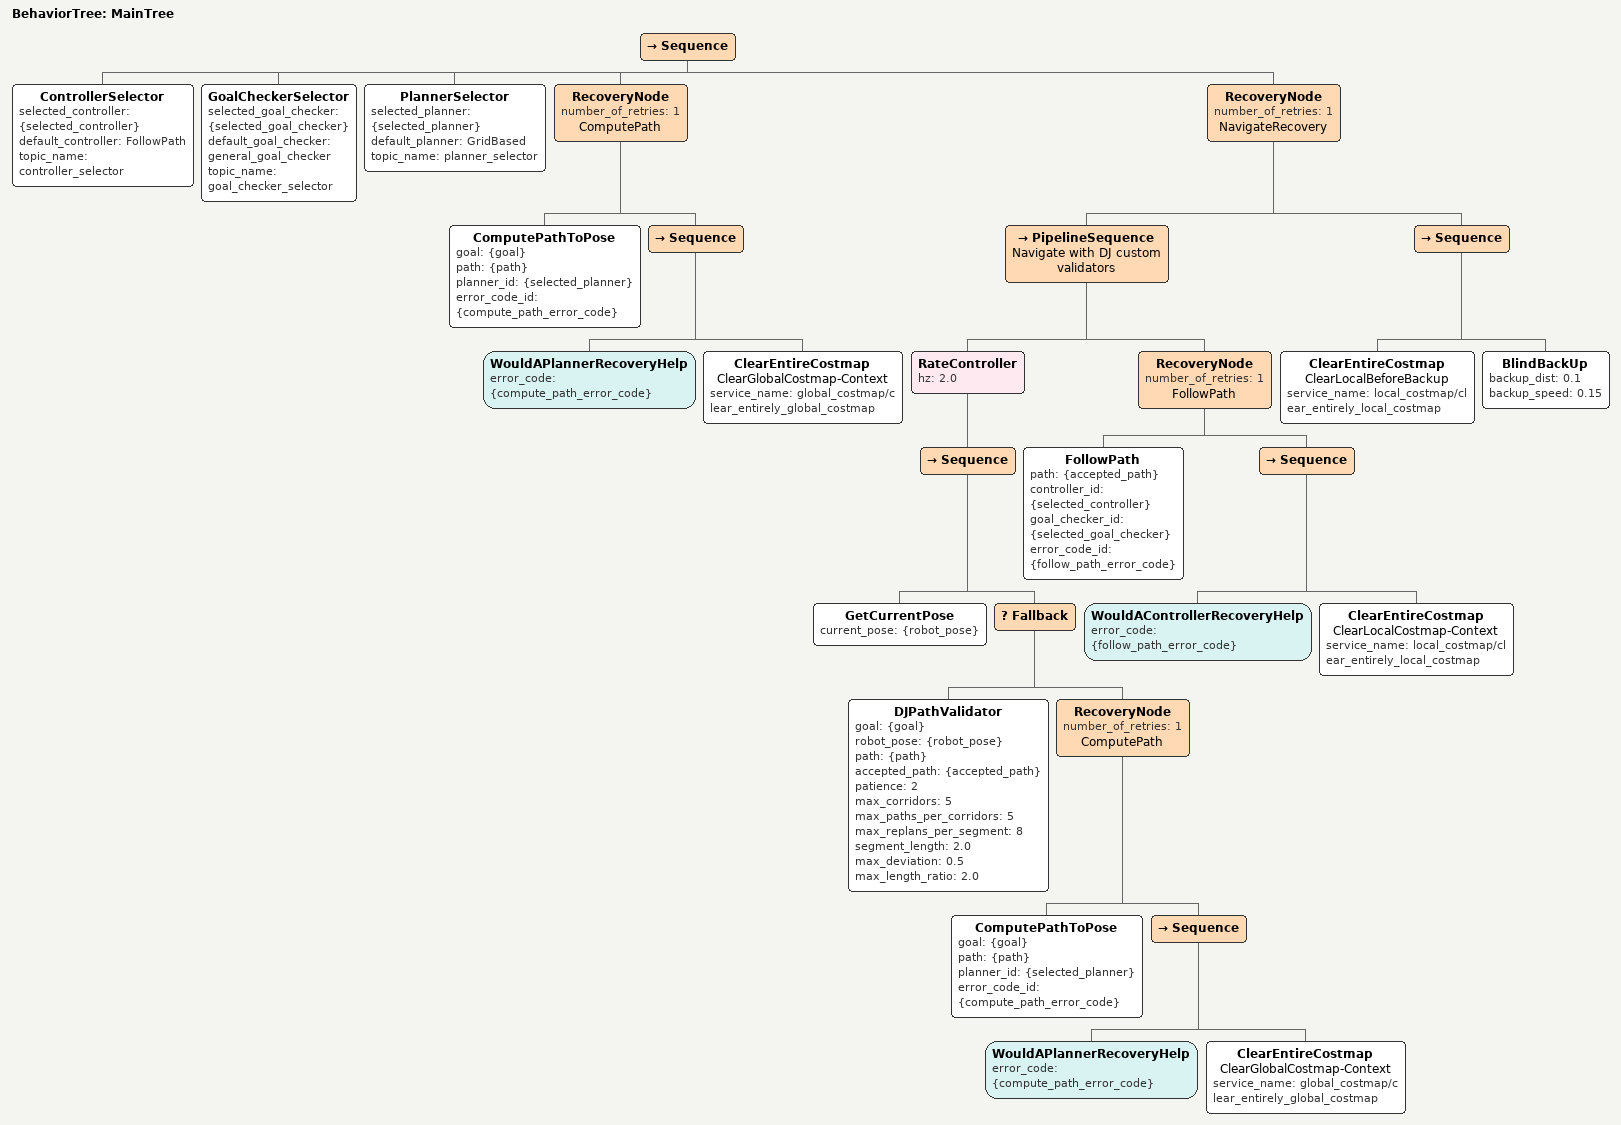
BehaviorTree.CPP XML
<root BTCPP_format="4" main_tree_to_execute="MainTree">
  <BehaviorTree ID="MainTree">
    <Sequence>

      <ControllerSelector selected_controller="{selected_controller}" default_controller="FollowPath" topic_name="controller_selector"/>
      <GoalCheckerSelector selected_goal_checker="{selected_goal_checker}" default_goal_checker="general_goal_checker" topic_name="goal_checker_selector"/>
      <PlannerSelector selected_planner="{selected_planner}" default_planner="GridBased" topic_name="planner_selector"/>
      <RecoveryNode number_of_retries="1" name="ComputePath">
        <ComputePathToPose
          goal="{goal}"
          path="{path}"
          planner_id="{selected_planner}"
          error_code_id="{compute_path_error_code}"/>
        <Sequence>
          <WouldAPlannerRecoveryHelp error_code="{compute_path_error_code}"/>
          <ClearEntireCostmap name="ClearGlobalCostmap-Context" service_name="global_costmap/clear_entirely_global_costmap"/>
        </Sequence>
      </RecoveryNode>

      <RecoveryNode number_of_retries="1" name="NavigateRecovery">

        <PipelineSequence name="Navigate with DJ custom validators">

          <RateController hz="2.0">
            <Sequence>
              <GetCurrentPose current_pose="{robot_pose}"/>

              <Fallback>
                <DJPathValidator
                  goal="{goal}"
                  robot_pose="{robot_pose}"
                  path="{path}"
                  accepted_path="{accepted_path}"
                  patience="2"
                  max_corridors="5"
                  max_paths_per_corridors="5"
                  max_replans_per_segment="8"
                  segment_length="2.0"
                  max_deviation="0.5"
                  max_length_ratio="2.0"/>

                <RecoveryNode number_of_retries="1" name="ComputePath">
                  <ComputePathToPose
                    goal="{goal}"
                    path="{path}"
                    planner_id="{selected_planner}"
                    error_code_id="{compute_path_error_code}"/>
                  <Sequence>
                    <WouldAPlannerRecoveryHelp error_code="{compute_path_error_code}"/>
                    <ClearEntireCostmap name="ClearGlobalCostmap-Context" service_name="global_costmap/clear_entirely_global_costmap"/>
                  </Sequence>
                </RecoveryNode>
              </Fallback>

            </Sequence>
          </RateController>

          <RecoveryNode number_of_retries="1" name="FollowPath">
            <FollowPath
              path="{accepted_path}"
              controller_id="{selected_controller}"
              goal_checker_id="{selected_goal_checker}"
              error_code_id="{follow_path_error_code}" />
            <Sequence>
              <WouldAControllerRecoveryHelp error_code="{follow_path_error_code}"/>
              <ClearEntireCostmap name="ClearLocalCostmap-Context" service_name="local_costmap/clear_entirely_local_costmap"/>
            </Sequence>
          </RecoveryNode>

        </PipelineSequence>

        <Sequence>
          <ClearEntireCostmap name="ClearLocalBeforeBackup" service_name="local_costmap/clear_entirely_local_costmap"/>
          <BlindBackUp backup_dist="0.1" backup_speed="0.15"/>
        </Sequence>

      </RecoveryNode>
    </Sequence>
  </BehaviorTree>
</root>
